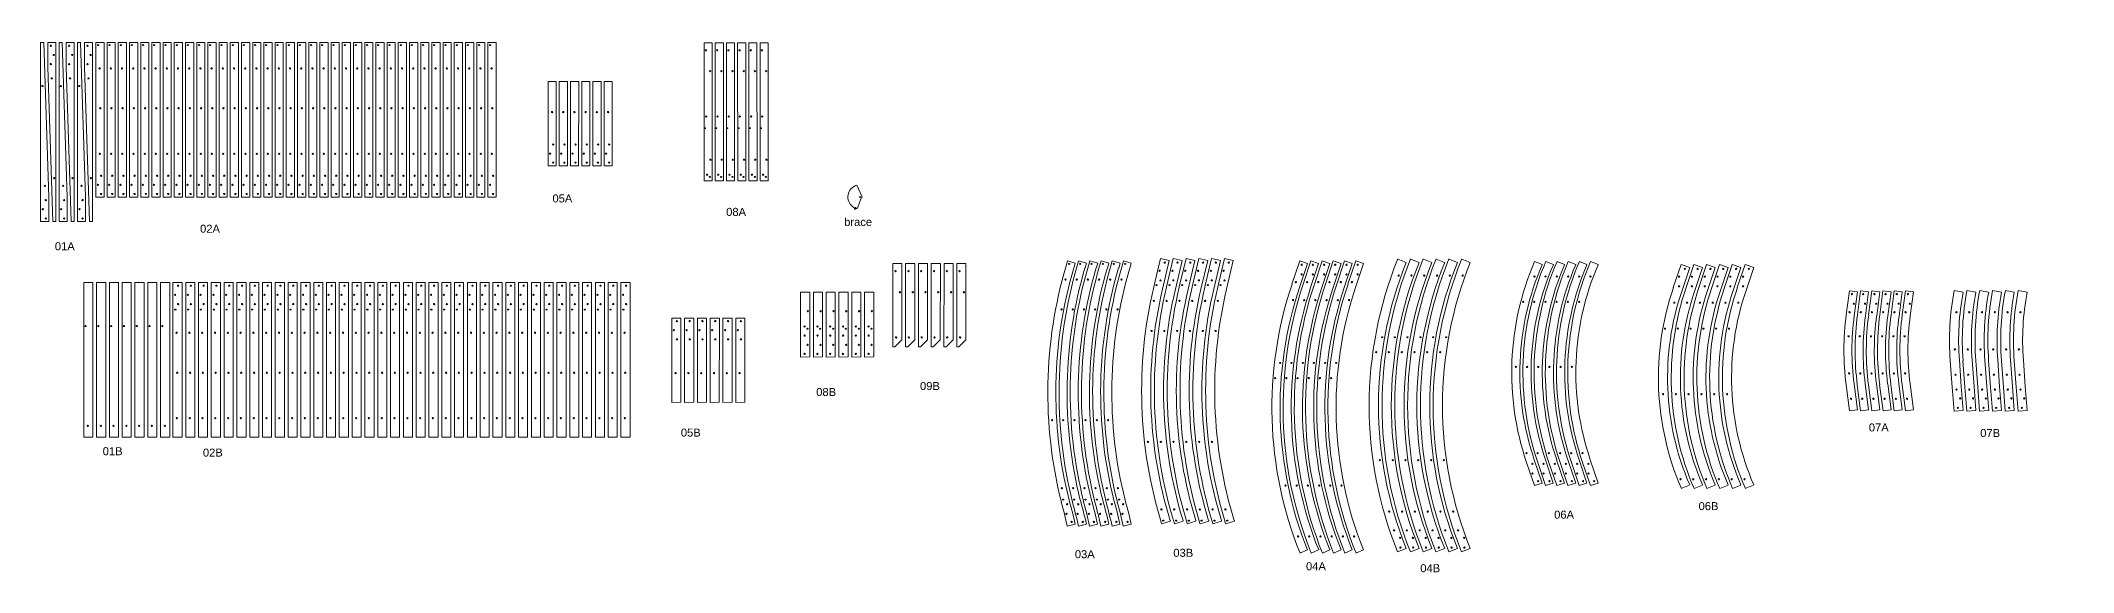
# Model space of a CAD drawing. Header units: millimetres. Extents: x -5533 to 28368, y -10878 to 14029.
# Drawn here: x 15664 to 28368, y 716 to 4038 of the extents above; entities that cross this region are included whole.
import ezdxf

# ---------------------------------------------------------------- set-up
doc = ezdxf.new("R2010")
doc.units = ezdxf.units.MM
doc.layers.add('newTrack', color=7, linetype='Continuous', lineweight=20)
doc.layers.add('registration marking', color=7, linetype='Continuous', lineweight=20)
doc.styles.get("Standard").update_dxf_attribs({"font": 'arial.ttf'})

# ---------------------------------------------------------------- blocks, each defined once
blk = doc.blocks.new('bracev1')
at = {"color": 7, "linetype": 'Continuous', "lineweight": 5, "transparency": 33554687}
for p, q in [((-20, 75), (-32, 69)), ((12, 5), (-20, 75)), ((-38, -66), (-33, -78)), ((-33, -78), (-17, -70)), ((-17, -70), (5, -12))]:
    blk.add_line(p, q, dxfattribs=at)
for centre in [(0, 0), (-28, -69)]:
    blk.add_circle(centre, 2.5)
for radius, start, end in [(76.2, 114.4623, 240.1477), (12.7, 294.4623, 24.4623)]:
    blk.add_arc((0, 0), radius, start, end, dxfattribs=at)
blk = doc.blocks.new('01A')
at = {"layer": 'newTrack'}
for p, q in [((0, 19), (965, 51)), ((0, 0), (0, 19)), ((1118, 0), (0, 0)), ((965, 51), (1118, 51)), ((1118, 51), (1118, 0))]:
    blk.add_line(p, q, dxfattribs=at)
for centre in [(984, 32), (1041, 13), (1099, 32)]:
    blk.add_circle(centre, 4, dxfattribs=at)
at = {"layer": 'registration marking', "color": 7, "transparency": 33554687}
for centre in [(271, 11), (895, 26)]:
    blk.add_circle(centre, 4, dxfattribs=at)
blk = doc.blocks.new('*U131')
for p, rotation in [((-40, 559), 270), ((55, -559), 89.99999999999999)]:
    blk.add_blockref('01A', p, dxfattribs=dict(rotation=rotation))
blk = doc.blocks.new('*U132')
at = {"color": 0, "linetype": 'ByBlock', "lineweight": -2, "transparency": 16777216}
for p in [(0, 0), (115, 0), (230, 0)]:
    blk.add_blockref('*U131', p, dxfattribs=at)
blk = doc.blocks.new('01B')
at = {"layer": 'newTrack'}
for p, q in [((0, 0), (0, 57)), ((0, 57), (965, 57)), ((965, 0), (0, 0)), ((965, 57), (965, 0)), ((965, 0), (965, 57))]:
    blk.add_line(p, q, dxfattribs=at)
at = {"layer": 'registration marking', "color": 7, "transparency": 33554687}
for centre in [(271, 11), (895, 26)]:
    blk.add_circle(centre, 4, dxfattribs=at)
blk = doc.blocks.new('*U133')
at = {"rotation": 270.0000000505074}
blk.add_blockref('01B', (-29, 483), dxfattribs=at)
blk = doc.blocks.new('*U134')
at = {"color": 0, "linetype": 'ByBlock', "lineweight": -2, "transparency": 16777216}
for p in [(0, 0), (80, 0), (160, 0), (240, 0), (320, 0), (400, 0), (480, 0)]:
    blk.add_blockref('*U133', p, dxfattribs=at)
blk = doc.blocks.new('02B')
blk.add_circle((1133, 415), 3)
at = {"layer": 'newTrack'}
for p, q in [((965, 457), (1930, 457)), ((965, 400), (965, 457)), ((1930, 400), (965, 400)), ((1930, 457), (1930, 400))]:
    blk.add_line(p, q, dxfattribs=at)
for centre in [(984, 432), (1041, 413), (1099, 432)]:
    blk.add_circle(centre, 4, dxfattribs=at)
at = {"layer": 'registration marking', "color": 7, "transparency": 33554687}
for centre in [(1278, 423), (1528, 427), (1812, 425)]:
    blk.add_circle(centre, 4, dxfattribs=at)
blk = doc.blocks.new('*U135')
at = {"rotation": 270}
blk.add_blockref('02B', (-429, 1448), dxfattribs=at)
blk = doc.blocks.new('*U136')
at = {"color": 0, "linetype": 'ByBlock', "lineweight": -2, "transparency": 16777216}
for p in [(0, 0), (80, 0), (160, 0), (240, 0), (320, 0), (400, 0), (480, 0), (560, 0), (640, 0), (720, 0), (800, 0), (880, 0), (960, 0), (1040, 0), (1120, 0), (1200, 0), (1280, 0), (1360, 0), (1440, 0), (1520, 0), (1600, 0), (1680, 0), (1760, 0), (1840, 0), (1920, 0), (2000, 0), (2080, 0), (2160, 0), (2240, 0), (2320, 0), (2400, 0), (2480, 0), (2560, 0), (2640, 0), (2720, 0), (2800, 0)]:
    blk.add_blockref('*U135', p, dxfattribs=at)
blk = doc.blocks.new('02A')
blk.add_circle((15, 15), 3)
at = {"layer": 'newTrack'}
for p, q in [((0, 0), (0, 51)), ((0, 51), (965, 51)), ((965, 0), (0, 0)), ((965, 51), (965, 0))]:
    blk.add_line(p, q, dxfattribs=at)
for centre in [(832, 32), (889, 13), (946, 32)]:
    blk.add_circle(centre, 4, dxfattribs=at)
at = {"layer": 'registration marking', "color": 7, "transparency": 33554687}
for centre in [(161, 23), (410, 27), (695, 25)]:
    blk.add_circle(centre, 4, dxfattribs=at)
blk = doc.blocks.new('*U137')
at = {"rotation": 270}
blk.add_blockref('02A', (-25, 483), dxfattribs=at)
blk = doc.blocks.new('*U138')
at = {"color": 0, "linetype": 'ByBlock', "lineweight": -2, "transparency": 16777216}
for p in [(0, 0), (70, 0), (140, 0), (210, 0), (280, 0), (350, 0), (420, 0), (490, 0), (560, 0), (630, 0), (700, 0), (770, 0), (840, 0), (910, 0), (980, 0), (1050, 0), (1120, 0), (1190, 0), (1260, 0), (1330, 0), (1400, 0), (1470, 0), (1540, 0), (1610, 0), (1680, 0), (1750, 0), (1820, 0), (1890, 0), (1960, 0), (2030, 0), (2100, 0), (2170, 0), (2240, 0), (2310, 0), (2380, 0), (2450, 0)]:
    blk.add_blockref('*U137', p, dxfattribs=at)
blk = doc.blocks.new('03B')
for centre in [(1591, 393), (167, 15)]:
    blk.add_circle(centre, 3)
at = {"layer": 'newTrack'}
for p, q in [((1612, 388), (1583, 437)), ((0, 57), (0, 0)), ((183, 57), (0, 57)), ((0, 0), (183, 0))]:
    blk.add_line(p, q, dxfattribs=at)
for centre in [(19, 32), (76, 13), (133, 32)]:
    blk.add_circle(centre, 4, dxfattribs=at)
for centre, radius, start, end in [((185, 2818), 2761, 269.974, 300.3636), ((185, 2818), 2818, 269.974, 300.3828), ((2884, -1632), 2445, 122.1753, 122.2395), ((2884, -1632), 2387, 122.2173, 122.2617)]:
    blk.add_arc(centre, radius, start, end, dxfattribs=at)
at = {"layer": 'registration marking', "color": 7, "transparency": 33554687}
for centre in [(1525, 366), (1134, 187), (268, 21), (454, 50)]:
    blk.add_circle(centre, 4, dxfattribs=at)
blk = doc.blocks.new('*U139')
at = {"rotation": 256.7354387050403}
blk.add_blockref('03B', (-28, 835), dxfattribs=at)
blk = doc.blocks.new('*U140')
at = {"color": 0, "linetype": 'ByBlock', "lineweight": -2, "transparency": 16777216}
for p in [(0, 0), (80, 0), (160, 0), (240, 0), (320, 0), (400, 0)]:
    blk.add_blockref('*U139', p, dxfattribs=at)
blk = doc.blocks.new('03A')
for centre in [(1439, 393), (15, 15)]:
    blk.add_circle(centre, 3)
at = {"layer": 'newTrack'}
for p, q in [((1591, 465), (1565, 509)), ((31, 51), (0, 51)), ((0, 51), (0, 0)), ((0, 0), (31, 0))]:
    blk.add_line(p, q, dxfattribs=at)
for centre in [(1460, 425), (1519, 438), (1558, 483)]:
    blk.add_circle(centre, 4, dxfattribs=at)
for centre, radius, start, end in [((2732, -1632), 2438, 118.5979, 122.242), ((32, 2818), 2768, 269.974, 300.3657), ((32, 2818), 2818, 269.974, 300.3828), ((2732, -1632), 2387, 118.5591, 122.2617)]:
    blk.add_arc(centre, radius, start, end, dxfattribs=at)
at = {"layer": 'registration marking', "color": 7, "transparency": 33554687}
for centre in [(1372, 366), (1372, 366), (982, 187), (982, 187), (115, 21), (115, 21), (301, 50), (301, 50)]:
    blk.add_circle(centre, 4, dxfattribs=at)
blk = doc.blocks.new('*U141')
at = {"rotation": 253.6821840787339}
blk.add_blockref('03A', (-21, 835), dxfattribs=at)
blk = doc.blocks.new('*U142')
at = {"color": 0, "linetype": 'ByBlock', "lineweight": -2, "transparency": 16777216}
for p in [(0, 0), (70, 0), (140, 0), (210, 0), (280, 0), (350, 0)]:
    blk.add_blockref('*U141', p, dxfattribs=at)
blk = doc.blocks.new('04A')
blk.add_circle((1141, 305), 3)
at = {"layer": 'newTrack'}
for p, q in [((1788, 259), (1639, 290)), ((1778, 209), (1788, 259)), ((1629, 240), (1778, 209)), ((-26, 44), (0, 0))]:
    blk.add_line(p, q, dxfattribs=at)
for centre in [(1654, 267), (1706, 237), (1766, 244)]:
    blk.add_circle(centre, 4, dxfattribs=at)
for radius, end in [(2438, 118.5973), (2387, 118.5585)]:
    blk.add_arc((1141, -2097), radius, 78.2203, end, dxfattribs=at)
at = {"layer": 'registration marking', "color": 7, "transparency": 33554687}
for centre in [(1043, 326), (1540, 272), (383, 183), (77, 68)]:
    blk.add_circle(centre, 4, dxfattribs=at)
blk = doc.blocks.new('*U143')
at = {"rotation": 83.29266201058093}
blk.add_blockref('04A', (67, -895), dxfattribs=at)
blk = doc.blocks.new('*U144')
at = {"color": 0, "linetype": 'ByBlock', "lineweight": -2, "transparency": 16777216}
for p in [(0, 0), (70, 0), (140, 0), (210, 0), (280, 0), (350, 0)]:
    blk.add_blockref('*U143', p, dxfattribs=at)
blk = doc.blocks.new('04B')
blk.add_circle((1273, 383), 3)
at = {"layer": 'newTrack'}
for p, q in [((1772, 373), (1760, 317)), ((0, 0), (-29, 49))]:
    blk.add_line(p, q, dxfattribs=at)
for centre in [(0, 37), (59, 49), (99, 95)]:
    blk.add_circle(centre, 4, dxfattribs=at)
for radius, end in [(2445, 122.1753), (2387, 122.2173)]:
    blk.add_arc((1273, -2020), radius, 78.22, end, dxfattribs=at)
at = {"layer": 'registration marking', "color": 7, "transparency": 33554687}
for centre in [(1175, 403), (515, 260), (1671, 349), (209, 145)]:
    blk.add_circle(centre, 4, dxfattribs=at)
blk = doc.blocks.new('*U145')
at = {"rotation": 79.78132304152058}
blk.add_blockref('04B', (54, -895), dxfattribs=at)
blk = doc.blocks.new('*U146')
at = {"color": 0, "linetype": 'ByBlock', "lineweight": -2, "transparency": 16777216}
for p in [(0, 0), (80, 0), (160, 0), (240, 0), (320, 0), (400, 0)]:
    blk.add_blockref('*U145', p, dxfattribs=at)
blk = doc.blocks.new('06A')
at = {"layer": 'newTrack'}
for p, q in [((1217, 239), (1349, 315)), ((1374, 271), (1242, 195)), ((1349, 315), (1374, 271)), ((0, 0), (10, 50)), ((10, 50), (11, 50))]:
    blk.add_line(p, q, dxfattribs=at)
for centre in [(1342, 289), (1243, 232), (1302, 244)]:
    blk.add_circle(centre, 4, dxfattribs=at)
for radius, start in [(1748, 257.8453), (1697, 257.8397)]:
    blk.add_arc((368, 1709), radius, start, 300, dxfattribs=at)
at = {"layer": 'registration marking', "color": 7, "transparency": 33554687}
for centre in [(1185, 183), (92, 17), (669, 13), (261, -22)]:
    blk.add_circle(centre, 4, dxfattribs=at)
blk = doc.blocks.new('*U147')
at = {"rotation": 258.780268247602}
blk.add_blockref('06A', (-2, 701), dxfattribs=at)
blk = doc.blocks.new('*U148')
at = {"color": 0, "linetype": 'ByBlock', "lineweight": -2, "transparency": 16777216}
for p in [(0, 0), (70, 0), (140, 0), (210, 0), (280, 0), (350, 0)]:
    blk.add_blockref('*U147', p, dxfattribs=at)
blk = doc.blocks.new('06B')
at = {"layer": 'newTrack'}
for p, q in [((1363, 213), (1391, 164)), ((0, 0), (12, 56)), ((149, -31), (0, 0)), ((12, 56), (161, 25))]:
    blk.add_line(p, q, dxfattribs=at)
for centre in [(25, 27), (77, -3), (137, 4)]:
    blk.add_circle(centre, 4, dxfattribs=at)
for radius, start in [(1748, 257.8453), (1691, 257.839)]:
    blk.add_arc((517, 1678), radius, start, 300, dxfattribs=at)
at = {"layer": 'registration marking', "color": 7, "transparency": 33554687}
for centre in [(1334, 152), (242, -14), (410, -53), (818, -18)]:
    blk.add_circle(centre, 4, dxfattribs=at)
blk = doc.blocks.new('*U149')
at = {"rotation": 263.3529038191884}
blk.add_blockref('06B', (9, 699), dxfattribs=at)
blk = doc.blocks.new('*U150')
at = {"color": 0, "linetype": 'ByBlock', "lineweight": -2, "transparency": 16777216}
for p in [(0, 0), (80, 0), (160, 0), (240, 0), (320, 0), (400, 0)]:
    blk.add_blockref('*U149', p, dxfattribs=at)
blk = doc.blocks.new('07A')
at = {"layer": 'newTrack'}
for p, q in [((521, 293), (668, 333)), ((681, 284), (534, 244)), ((668, 333), (681, 284)), ((-25, 44), (117, 126)), ((0, 0), (-25, 44)), ((142, 82), (0, 0))]:
    blk.add_line(p, q, dxfattribs=at)
for centre in [(544, 280), (604, 276), (655, 310)]:
    blk.add_circle(centre, 4, dxfattribs=at)
for radius in [1676, 1626]:
    blk.add_arc((955, -1326), radius, 105, 120, dxfattribs=at)
at = {"layer": 'registration marking', "color": 7, "transparency": 33554687}
for centre in [(190, 136), (403, 228), (49, 64)]:
    blk.add_circle(centre, 4, dxfattribs=at)
blk = doc.blocks.new('*U117')
at = {"rotation": 67.38368252924118}
blk.add_blockref('07A', (28, -367), dxfattribs=at)
blk = doc.blocks.new('*U118')
at = {"color": 0, "linetype": 'ByBlock', "lineweight": -2, "transparency": 16777216}
for p in [(0, 0), (70, 0), (140, 0), (210, 0), (280, 0), (350, 0)]:
    blk.add_blockref('*U117', p, dxfattribs=at)
blk = doc.blocks.new('07B')
at = {"layer": 'newTrack'}
for p, q in [((651, 376), (666, 321)), ((102, 125), (245, 208)), ((274, 158), (131, 76)), ((-29, 49), (102, 125)), ((0, 0), (-29, 49)), ((131, 76), (0, 0))]:
    blk.add_line(p, q, dxfattribs=at)
for centre in [(1, 37), (60, 49), (100, 94)]:
    blk.add_circle(centre, 4, dxfattribs=at)
for radius in [1683, 1626]:
    blk.add_arc((1087, -1250), radius, 105, 120, dxfattribs=at)
at = {"layer": 'registration marking', "color": 7, "transparency": 33554687}
for centre in [(535, 304), (181, 140), (322, 212)]:
    blk.add_circle(centre, 4, dxfattribs=at)
blk = doc.blocks.new('*U119')
at = {"rotation": 64.29803953119514}
blk.add_blockref('07B', (31, -369), dxfattribs=at)
blk = doc.blocks.new('*U120')
at = {"color": 0, "linetype": 'ByBlock', "lineweight": -2, "transparency": 16777216}
for p in [(0, 0), (80, 0), (160, 0), (240, 0), (320, 0), (400, 0)]:
    blk.add_blockref('*U119', p, dxfattribs=at)
blk = doc.blocks.new('08A')
at = {"color": 7, "linetype": 'Continuous', "lineweight": 5, "transparency": 33554687}
blk.add_circle((307, 128), 2.5, dxfattribs=at)
blk.add_circle((20, 20), 3)
at = {"layer": 'newTrack', "color": 7, "linetype": 'Continuous', "lineweight": 5, "transparency": 33554687}
for p, q in [((-13, 49), (821, 273)), ((821, 273), (834, 224)), ((834, 224), (0, 0)), ((0, 0), (-13, 49))]:
    blk.add_line(p, q, dxfattribs=at)
at = {"layer": 'registration marking', "color": 7, "linetype": 'Continuous', "lineweight": 5, "transparency": 33554687}
for centre in [(379, 140), (659, 190), (778, 249), (29, 41), (29, 41), (125, 45)]:
    blk.add_circle(centre, 4, dxfattribs=at)
blk = doc.blocks.new('*U121')
at = {"rotation": 75.0000000000034}
blk.add_blockref('08A', (25.4, -431.8), dxfattribs=at)
blk = doc.blocks.new('*U122')
at = {"color": 0, "linetype": 'ByBlock', "lineweight": -2, "transparency": 16777216}
for p in [(0, 0), (70, 0), (140, 0), (210, 0), (280, 0), (350, 0)]:
    blk.add_blockref('*U121', p, dxfattribs=at)
blk = doc.blocks.new('05A')
at = {"layer": 'newTrack'}
for p, q in [((10, 50), (0, 0)), ((526, -58), (10, 50)), ((0, 0), (516, -108)), ((516, -108), (526, -58))]:
    blk.add_line(p, q, dxfattribs=at)
for centre in [(392, -49), (444, -80), (503, -73)]:
    blk.add_circle(centre, 4, dxfattribs=at)
at = {"layer": 'registration marking', "color": 7, "transparency": 33554687}
blk.add_circle((192, -15), 4, dxfattribs=at)
blk = doc.blocks.new('*U123')
at = {"rotation": 281.7797198083186}
blk.add_blockref('05A', (-25, 263), dxfattribs=at)
blk = doc.blocks.new('*U124')
at = {"color": 0, "linetype": 'ByBlock', "lineweight": -2, "transparency": 16777216}
for p in [(0, 0), (70, 0), (140, 0), (210, 0), (280, 0), (350, 0)]:
    blk.add_blockref('*U123', p, dxfattribs=at)
blk = doc.blocks.new('05B')
at = {"layer": 'newTrack'}
for p, q in [((12, 56), (0, 0)), ((527, -52), (12, 56)), ((0, 0), (516, -108)), ((516, -108), (527, -52))]:
    blk.add_line(p, q, dxfattribs=at)
for centre in [(25, 27), (77, -3), (137, 4)]:
    blk.add_circle(centre, 4, dxfattribs=at)
at = {"layer": 'registration marking', "color": 7, "transparency": 33554687}
blk.add_circle((342, -47), 4, dxfattribs=at)
blk = doc.blocks.new('*U125')
at = {"rotation": 281.7797198083214}
blk.add_blockref('05B', (-29, 263), dxfattribs=at)
blk = doc.blocks.new('*U126')
at = {"color": 0, "linetype": 'ByBlock', "lineweight": -2, "transparency": 16777216}
for p in [(0, 0), (80, 0), (160, 0), (240, 0), (320, 0), (400, 0)]:
    blk.add_blockref('*U125', p, dxfattribs=at)
blk = doc.blocks.new('08B')
blk.add_circle((167, 59), 3)
at = {"color": 7, "linetype": 'Continuous', "lineweight": 5, "transparency": 33554687}
blk.add_circle((176, 80), 4, dxfattribs=at)
at = {"layer": 'newTrack', "color": 7, "linetype": 'Continuous', "lineweight": 5, "transparency": 33554687}
for p, q in [((-15, 55), (377, 160)), ((377, 160), (392, 105)), ((0, 0), (-15, 55)), ((392, 105), (0, 0))]:
    blk.add_line(p, q, dxfattribs=at)
at = {"layer": 'newTrack'}
for centre in [(10, 36), (70, 32), (121, 65)]:
    blk.add_circle(centre, 4, dxfattribs=at)
at = {"layer": 'registration marking', "color": 7, "linetype": 'Continuous', "lineweight": 5, "transparency": 33554687}
for centre in [(176, 80), (273, 85)]:
    blk.add_circle(centre, 4, dxfattribs=at)
blk = doc.blocks.new('*U127')
at = {"rotation": 75.00000000000378}
blk.add_blockref('08B', (29, -203), dxfattribs=at)
blk = doc.blocks.new('*U128')
at = {"color": 0, "linetype": 'ByBlock', "lineweight": -2, "transparency": 16777216}
for p in [(0, 0), (80, 0), (160, 0), (240, 0), (320, 0), (400, 0)]:
    blk.add_blockref('*U127', p, dxfattribs=at)
blk = doc.blocks.new('09B')
at = {"layer": 'newTrack', "color": 7, "linetype": 'Continuous', "lineweight": 5, "transparency": 33554687}
for p, q in [((-517, -79), (-15, 55)), ((0, 0), (-460, -123)), ((-15, 55), (0, 0)), ((0, 0), (-15, 55)), ((-513, -92), (-517, -79)), ((-460, -123), (-513, -92))]:
    blk.add_line(p, q, dxfattribs=at)
at = {"layer": 'registration marking', "color": 7, "linetype": 'Continuous', "lineweight": 5, "transparency": 33554687}
for centre in [(-56, 26), (-455, -84), (-176, -34)]:
    blk.add_circle(centre, 4, dxfattribs=at)
blk = doc.blocks.new('*U129')
at = {"rotation": 75.0000000000033}
blk.add_blockref('09B', (34, 258), dxfattribs=at)
blk = doc.blocks.new('*U130')
at = {"color": 0, "linetype": 'ByBlock', "lineweight": -2, "transparency": 16777216}
for p in [(0, 0), (80, 0), (160, 0), (240, 0), (320, 0), (400, 0)]:
    blk.add_blockref('*U129', p, dxfattribs=at)

msp = doc.modelspace()

# ---------------------------------------------------------------- block references
for name, p in [('*U132', (15703.521, 3466.848)), ('*U138', (16033.921, 3543.048)), ('*U122', (19835.422, 3593.848)), ('*U124', (18860.203, 3520.184)), ('bracev1', (20784.799, 3061.126)), ('*U140', (22690.043, 1842.226)), ('*U144', (23513.908, 1750.747)), ('*U146', (24144.1, 1758.627)), ('*U130', (21012.491, 2387.01)), ('*U142', (22101.891, 1826.418)), ('*U148', (25002.757, 1957.068)), ('*U150', (25906.679, 1940.625)), ('*U134', (15962.096, 2043.048)), ('*U136', (16519.246, 2043.048)), ('*U128', (20441, 2264.497)), ('*U118', (26990.426, 2097.83)), ('*U120', (27647.812, 2095.982)), ('*U126', (19637.134, 2042.019))]:
    msp.add_blockref(name, p)

# ---------------------------------------------------------------- texts
at = {"char_height": 50, "attachment_point": 1}
for s, insert in [('05A', (18862.062, 3077.353)), ('08A', (19947.851, 2993.255)), ('brace', (20685.309, 2930.409)), ('02A', (16659.944, 2888.042)), ('01A', (15752.107, 2778.467)), ('09B', (21159.55, 1904.999)), ('08B', (20510.633, 1867.488)), ('05B', (19664.53, 1613.924)), ('07A', (27089.313, 1646.059)), ('07B', (27785.544, 1611.4)), ('01B', (16051.344, 1497.52)), ('02B', (16677.663, 1488.936)), ('06B', (26025.45, 1154.339)), ('06A', (25122.729, 1100.984)), ('03A', (22127.179, 854.055)), ('03B', (22742.66, 862.647)), ('04A', (23571.91, 778.5)), ('04B', (24286.165, 766.22))]:
    msp.add_mtext_dynamic_manual_height_columns(s, width=168.92398, gutter_width=12.5, heights=[0], dxfattribs=dict(at, insert=insert))

doc.saveas('drawing.dxf')
